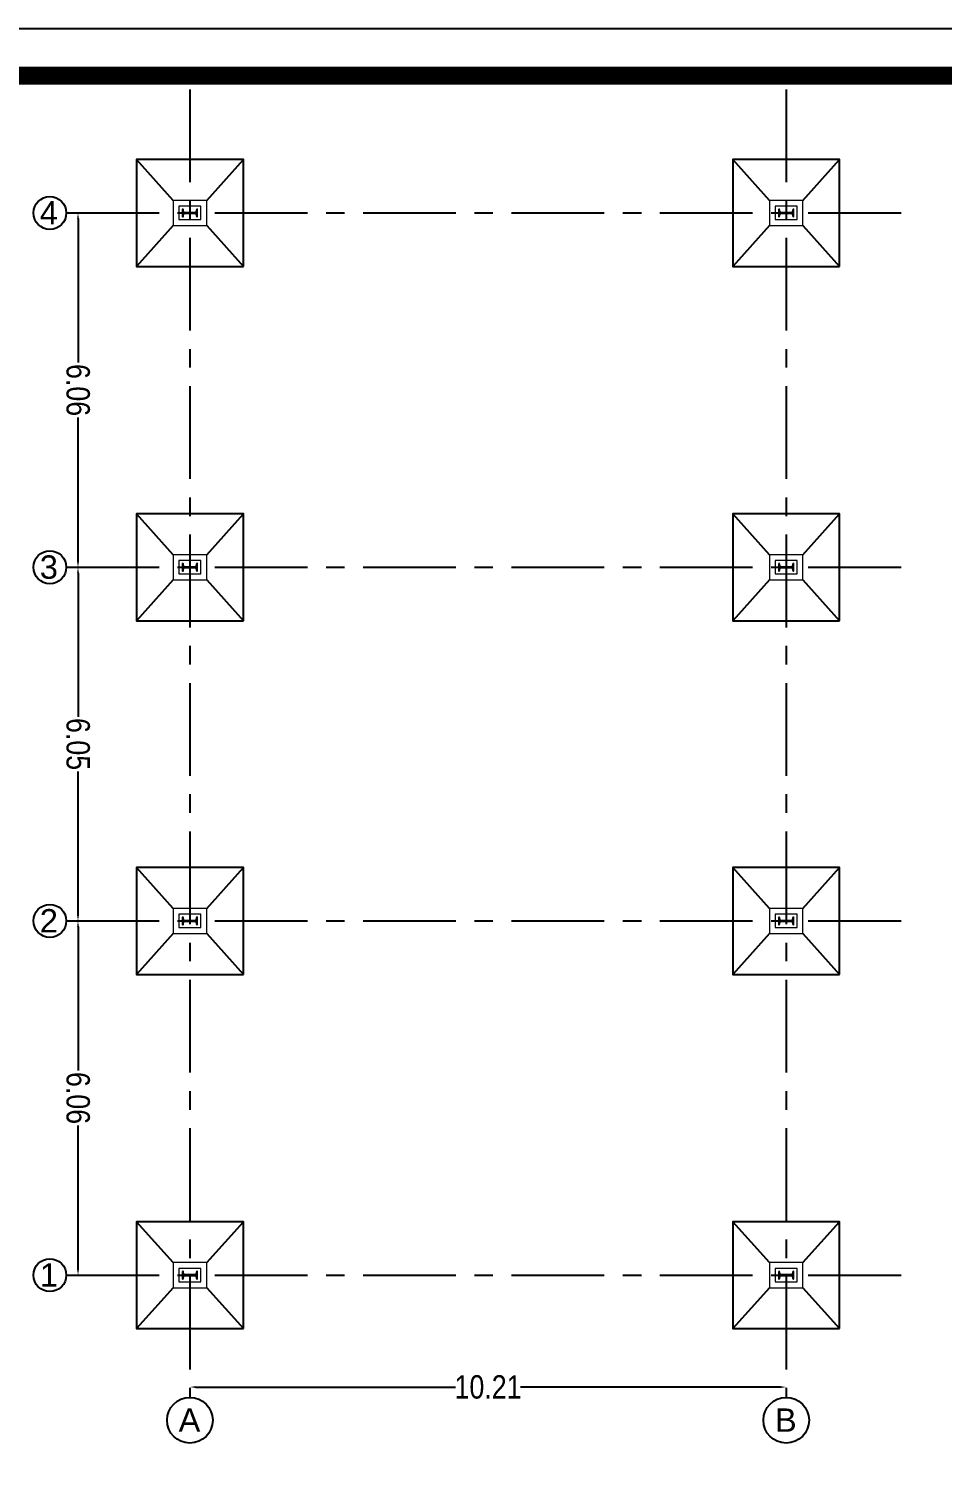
# Model space of a CAD drawing. Header units: metres. Extents: x -941 to 1333, y -28 to 1490.
# Drawn here: x 977.96 to 993.6, y 402.28 to 426.77 of the extents above; entities that cross this region are included whole.
import ezdxf

# ---------------------------------------------------------------- set-up
doc = ezdxf.new("R2010")
doc.units = ezdxf.units.M
doc.linetypes.add('CENTER', pattern=[50.79999999999998, 31.75, -6.349999999999998, 6.349999999999998, -6.349999999999998])
doc.layers.add('0 @ 1', color=7, linetype='Continuous')
doc.layers.add('window', color=3, linetype='Continuous')
doc.styles.add('Annotative', font='arial.ttf')
doc.styles.add('DIM', font='swissc.ttf')
doc.dimstyles.new('Din', dxfattribs={"dimscale": 0, "dimtxt": 0.9, "dimasz": 0.1, "dimexe": 0.15, "dimexo": 0.15, "dimgap": 0.03, "dimtad": 0, "dimzin": 0, "dimdsep": 46, "dimtxsty": 'DIM', "dimblk": 'ARCHTICK', "dimcen": 0.09, "dimdle": 0.15, "dimse1": 1, "dimse2": 1, "dimclrd": 256, "dimclre": 256, "dimclrt": 7, "dimadec": 0, "dimazin": 3, "dimtfac": 1, "dimtofl": 0, "dimtmove": 1, "dimatfit": 3, "dimfxl": 0, "dimtolj": 1, "dimtzin": 0, "dimarcsym": 0})

# ---------------------------------------------------------------- blocks, each defined once
blk = doc.blocks.new('*D753')
at = {"lineweight": -2, "ltscale": 0.05}
for p, q in [((978.8089421474074, 423.5131388389823), (978.8089421474074, 421.0524262000213)), ((978.8089421474074, 417.6496356389823), (978.8089421474074, 420.1103482779433))]:
    blk.add_line(p, q, dxfattribs=at)
at = {"ltscale": 0.05}
for points in [[(978.7922754807408, 423.5131388389823), (978.8256088140739, 423.5131388389823), (978.8089421474074, 423.6131388389821)], [(978.7922754807408, 417.6496356389823), (978.8256088140739, 417.6496356389823), (978.8089421474074, 417.5496356389823)]]:
    blk.add_solid(points, dxfattribs=at)
at = {"layer": 'Defpoints', "color": 0, "ltscale": 0.05}
for p in [(978.8089421474074, 423.6131388389821), (979.8089421474048, 423.6131388389821), (979.8089421474048, 417.5496356389823)]:
    blk.add_point(p, dxfattribs=at)
at = {"color": 7, "ltscale": 0.05, "insert": (978.8089421474073, 420.5813872389818), "char_height": 0.4, "attachment_point": 5, "rotation": 270, "style": 'DIM'}
blk.add_mtext('\\A1;6.06', dxfattribs=at)
blk = doc.blocks.new('*D754')
at = {"lineweight": -2, "ltscale": 0.05}
for p, q in [((980.8239421474043, 403.5187340389826), (985.2695852694827, 403.5187340389826)), ((990.8310725474057, 403.5187340389826), (986.385429425327, 403.5187340389826))]:
    blk.add_line(p, q, dxfattribs=at)
at = {"ltscale": 0.05}
for points in [[(980.8239421474043, 403.5354007056494), (980.8239421474043, 403.502067372316), (980.7239421474042, 403.5187340389826)], [(990.8310725474057, 403.5354007056494), (990.8310725474057, 403.502067372316), (990.9310725474057, 403.5187340389826)]]:
    blk.add_solid(points, dxfattribs=at)
at = {"layer": 'Defpoints', "color": 0, "ltscale": 0.05}
for p in [(980.7239421474042, 404.5187340389826), (990.9310725474057, 404.5187340389826), (990.9310725474057, 403.5187340389826)]:
    blk.add_point(p, dxfattribs=at)
at = {"color": 7, "ltscale": 0.05, "insert": (985.8275073474048, 403.5187340389826), "char_height": 0.4, "attachment_point": 5, "style": 'DIM'}
blk.add_mtext('\\A1;10.21', dxfattribs=at)
blk = doc.blocks.new('*D755')
at = {"lineweight": -2, "ltscale": 0.05}
for p, q in [((978.8089421474074, 417.4496356389822), (978.8089421474074, 414.9902715662551)), ((978.8089421474074, 411.5963620389821), (978.8089421474074, 414.0557261117096))]:
    blk.add_line(p, q, dxfattribs=at)
at = {"ltscale": 0.05}
for points in [[(978.7922754807408, 417.4496356389822), (978.8256088140739, 417.4496356389822), (978.8089421474074, 417.5496356389823)], [(978.7922754807408, 411.5963620389821), (978.8256088140739, 411.5963620389821), (978.8089421474074, 411.4963620389824)]]:
    blk.add_solid(points, dxfattribs=at)
at = {"layer": 'Defpoints', "color": 0, "ltscale": 0.05}
for p in [(979.8089421474048, 417.5496356389823), (978.8089421474074, 411.4963620389824), (979.8089421474048, 411.4963620389824)]:
    blk.add_point(p, dxfattribs=at)
at = {"color": 7, "ltscale": 0.05, "insert": (978.8089421474073, 414.522998838982), "char_height": 0.4, "attachment_point": 5, "rotation": 270, "style": 'DIM'}
blk.add_mtext('\\A1;6.05', dxfattribs=at)
blk = doc.blocks.new('*D756')
at = {"lineweight": -2, "ltscale": 0.05}
for p, q in [((978.8089421474068, 411.3963620389823), (978.8089421474068, 408.9360870000213)), ((978.8089421474068, 405.5337340389824), (978.8089421474068, 407.9940090779434))]:
    blk.add_line(p, q, dxfattribs=at)
at = {"ltscale": 0.05}
for points in [[(978.7922754807402, 411.3963620389823), (978.8256088140737, 411.3963620389823), (978.8089421474068, 411.4963620389824)], [(978.7922754807402, 405.5337340389824), (978.8256088140737, 405.5337340389824), (978.8089421474068, 405.4337340389824)]]:
    blk.add_solid(points, dxfattribs=at)
at = {"layer": 'Defpoints', "color": 0, "ltscale": 0.05}
for p in [(979.8089421474048, 411.4963620389824), (978.8089421474068, 405.4337340389824), (979.8089421474048, 405.4337340389824)]:
    blk.add_point(p, dxfattribs=at)
at = {"color": 7, "ltscale": 0.05, "insert": (978.8089421474068, 408.465048038982), "char_height": 0.4, "attachment_point": 5, "rotation": 270, "style": 'DIM'}
blk.add_mtext('\\A1;6.06', dxfattribs=at)

msp = doc.modelspace()

# ---------------------------------------------------------------- linework, layer by layer
at = {"linetype": 'Continuous', "ltscale": 0.01}
for p, q in [((980.4364865474043, 423.8276950389828), (979.8089421474043, 424.5281388389816)), ((981.0113977474043, 423.8276950389828), (981.6389421474044, 424.5281388389816)), ((990.6436169474057, 423.8276950389828), (990.0160725474057, 424.5281388389816)), ((991.2185281474057, 423.8276950389828), (991.8460725474057, 424.5281388389816)), ((980.4364865474043, 423.398582638983), (979.8089421474043, 422.6981388389826)), ((981.0113977474043, 423.398582638983), (981.6389421474044, 422.6981388389826)), ((990.6436169474057, 423.398582638983), (990.0160725474057, 422.6981388389826)), ((991.2185281474057, 423.398582638983), (991.8460725474057, 422.6981388389826)), ((980.4364865474043, 417.7641918389829), (979.8089421474043, 418.4646356389816)), ((981.0113977474043, 417.7641918389829), (981.6389421474044, 418.4646356389816)), ((990.6436169474057, 417.7641918389829), (990.0160725474057, 418.4646356389816)), ((991.2185281474057, 417.7641918389829), (991.8460725474057, 418.4646356389816)), ((980.4364865474043, 417.3350794389829), (979.8089421474043, 416.6346356389824)), ((981.0113977474043, 417.3350794389829), (981.6389421474044, 416.6346356389824)), ((990.6436169474057, 417.3350794389829), (990.0160725474057, 416.6346356389824)), ((991.2185281474057, 417.3350794389829), (991.8460725474057, 416.6346356389824)), ((980.4364865474043, 411.7109182389829), (979.8089421474043, 412.4113620389817)), ((981.0113977474043, 411.7109182389829), (981.6389421474044, 412.4113620389817)), ((990.6436169474057, 411.7109182389829), (990.0160725474057, 412.4113620389817)), ((991.2185281474057, 411.7109182389829), (991.8460725474057, 412.4113620389817)), ((980.4364865474043, 411.281805838983), (979.8089421474043, 410.5813620389827)), ((981.0113977474043, 411.281805838983), (981.6389421474044, 410.5813620389827)), ((990.6436169474057, 411.281805838983), (990.0160725474057, 410.5813620389827)), ((991.2185281474057, 411.281805838983), (991.8460725474057, 410.5813620389827)), ((980.4364865474043, 405.6482902389828), (979.8089421474043, 406.3487340389817)), ((981.0113977474043, 405.6482902389828), (981.6389421474044, 406.3487340389817)), ((990.6436169474057, 405.6482902389828), (990.0160725474057, 406.3487340389817)), ((991.2185281474057, 405.6482902389828), (991.8460725474057, 406.3487340389817)), ((980.4364865474043, 405.219177838983), (979.8089421474043, 404.5187340389826)), ((981.0113977474043, 405.219177838983), (981.6389421474044, 404.5187340389826)), ((990.6436169474057, 405.219177838983), (990.0160725474057, 404.5187340389826)), ((991.2185281474057, 405.219177838983), (991.8460725474057, 404.5187340389826))]:
    msp.add_line(p, q, dxfattribs=at)
msp.add_lwpolyline([(959.3792078749608, 426.7680154570533), (1077.981957874961, 426.7678908598171), (1077.981957874961, 342.8783900542891), (959.3792078749608, 342.8785146515249)], close=True)
at = {"const_width": 0.3035954407884729}
msp.add_lwpolyline([(960.1837894318204, 343.6830962083845), (1077.177376318098, 343.6829716111487), (1077.177376318098, 425.9633093029566), (960.1837894318204, 425.9634339001923)], close=True, dxfattribs=at)
at = {"linetype": 'CENTER', "ltscale": 0.05}
for points in [[(980.7239421474042, 425.7281388389816), (980.7239421474042, 403.3416334389829)], [(990.9310725474057, 425.7281388389816), (990.9310725474057, 403.3416334389829)], [(978.6089421474044, 423.6131388389829), (993.0460725474057, 423.6131388389829)], [(978.6089421474044, 417.5496356389826), (993.0460725474057, 417.5496356389826)], [(978.6089421474044, 411.4963620389829), (993.0460725474057, 411.4963620389829)], [(978.6089421474044, 405.4337340389828), (993.0460725474057, 405.4337340389828)]]:
    msp.add_lwpolyline(points, dxfattribs=at)
at = {"ltscale": 0.05}
for points in [[(981.6389421474044, 422.6981388389826), (981.6389421474044, 424.5281388389816), (979.8089421474043, 424.5281388389816), (979.8089421474043, 422.6981388389826)], [(991.8460725474057, 422.6981388389826), (991.8460725474057, 424.5281388389816), (990.0160725474057, 424.5281388389816), (990.0160725474057, 422.6981388389826)], [(981.6389421474044, 416.6346356389824), (981.6389421474044, 418.4646356389816), (979.8089421474043, 418.4646356389816), (979.8089421474043, 416.6346356389824)], [(991.8460725474057, 416.6346356389824), (991.8460725474057, 418.4646356389816), (990.0160725474057, 418.4646356389816), (990.0160725474057, 416.6346356389824)], [(981.6389421474044, 410.5813620389827), (981.6389421474044, 412.4113620389817), (979.8089421474043, 412.4113620389817), (979.8089421474043, 410.5813620389827)], [(991.8460725474057, 410.5813620389827), (991.8460725474057, 412.4113620389817), (990.0160725474057, 412.4113620389817), (990.0160725474057, 410.5813620389827)], [(981.6389421474044, 404.5187340389826), (981.6389421474044, 406.3487340389817), (979.8089421474043, 406.3487340389817), (979.8089421474043, 404.5187340389826)], [(991.8460725474057, 404.5187340389826), (991.8460725474057, 406.3487340389817), (990.0160725474057, 406.3487340389817), (990.0160725474057, 404.5187340389826)]]:
    msp.add_lwpolyline(points, close=True, dxfattribs=at)
at = {"lineweight": 18}
for points in [[(981.0113977474043, 423.8276950389828), (980.4364865474043, 423.8276950389828), (980.4364865474043, 423.398582638983), (981.0113977474043, 423.398582638983)], [(980.5364865474044, 423.4985826389828), (980.9113977474041, 423.4985826389828), (980.9113977474041, 423.7276950389825), (980.5364865474044, 423.7276950389825)], [(991.2185281474057, 423.8276950389828), (990.6436169474057, 423.8276950389828), (990.6436169474057, 423.398582638983), (991.2185281474057, 423.398582638983)], [(990.7436169474057, 423.4985826389828), (991.1185281474054, 423.4985826389828), (991.1185281474054, 423.7276950389825), (990.7436169474057, 423.7276950389825)], [(981.0113977474043, 417.7641918389829), (980.4364865474043, 417.7641918389829), (980.4364865474043, 417.3350794389829), (981.0113977474043, 417.3350794389829)], [(991.2185281474057, 417.7641918389829), (990.6436169474057, 417.7641918389829), (990.6436169474057, 417.3350794389829), (991.2185281474057, 417.3350794389829)], [(980.5364865474044, 417.4350794389828), (980.9113977474041, 417.4350794389828), (980.9113977474041, 417.6641918389826), (980.5364865474044, 417.6641918389826)], [(990.7436169474057, 417.4350794389828), (991.1185281474054, 417.4350794389828), (991.1185281474054, 417.6641918389826), (990.7436169474057, 417.6641918389826)], [(981.0113977474043, 411.7109182389829), (980.4364865474043, 411.7109182389829), (980.4364865474043, 411.281805838983), (981.0113977474043, 411.281805838983)], [(991.2185281474057, 411.7109182389829), (990.6436169474057, 411.7109182389829), (990.6436169474057, 411.281805838983), (991.2185281474057, 411.281805838983)], [(980.5364865474044, 411.3818058389829), (980.9113977474041, 411.3818058389829), (980.9113977474041, 411.6109182389827), (980.5364865474044, 411.6109182389827)], [(990.7436169474057, 411.3818058389829), (991.1185281474054, 411.3818058389829), (991.1185281474054, 411.6109182389827), (990.7436169474057, 411.6109182389827)], [(981.0113977474043, 405.6482902389828), (980.4364865474043, 405.6482902389828), (980.4364865474043, 405.219177838983), (981.0113977474043, 405.219177838983)], [(980.5364865474044, 405.3191778389829), (980.9113977474041, 405.3191778389829), (980.9113977474041, 405.5482902389827), (980.5364865474044, 405.5482902389827)], [(991.2185281474057, 405.6482902389828), (990.6436169474057, 405.6482902389828), (990.6436169474057, 405.219177838983), (991.2185281474057, 405.219177838983)], [(990.7436169474057, 405.3191778389829), (991.1185281474054, 405.3191778389829), (991.1185281474054, 405.5482902389827), (990.7436169474057, 405.5482902389827)]]:
    msp.add_lwpolyline(points, close=True, dxfattribs=at)
for points in [[(980.5989421474043, 423.6756388389829), (980.5989421474043, 423.5506388389826), (980.6017061946852, 423.5506388389826, 0.4142135623730951), (980.6082061946852, 423.5571388389828), (980.6137645846973, 423.5966888389826, -0.4142135623730951), (980.6267645846973, 423.6096888389826), (980.8211197101114, 423.6096888389826, -0.4142135623730951), (980.8341197101113, 423.5966888389826), (980.8396781001233, 423.5571388389828, 0.4142135623730951), (980.8461781001233, 423.5506388389826), (980.8489421474043, 423.5506388389826), (980.8489421474043, 423.6756388389829), (980.8461781001233, 423.6756388389829, 0.4142135623730951), (980.8396781001233, 423.6691388389829), (980.8341197101113, 423.6295888389828, -0.4142135623730951), (980.8211197101114, 423.6165888389829), (980.6267645846973, 423.6165888389829, -0.4142135623730951), (980.6137645846973, 423.6295888389828), (980.6082061946852, 423.6691388389829, 0.4142135623730951), (980.6017061946852, 423.6756388389829)], [(990.8060725474057, 423.6756388389829), (990.8060725474057, 423.5506388389826), (990.8088365946865, 423.5506388389826, 0.4142135623730951), (990.8153365946864, 423.5571388389828), (990.8208949846984, 423.5966888389826, -0.4142135623730951), (990.8338949846983, 423.6096888389826), (991.028250110112, 423.6096888389826, -0.4142135623730951), (991.0412501101123, 423.5966888389826), (991.0468085001247, 423.5571388389828, 0.4142135623730951), (991.0533085001247, 423.5506388389826), (991.0560725474057, 423.5506388389826), (991.0560725474057, 423.6756388389829), (991.0533085001247, 423.6756388389829, 0.4142135623730951), (991.0468085001247, 423.6691388389829), (991.0412501101123, 423.6295888389828, -0.4142135623730951), (991.028250110112, 423.6165888389829), (990.8338949846983, 423.6165888389829, -0.4142135623730951), (990.8208949846984, 423.6295888389828), (990.8153365946864, 423.6691388389829, 0.4142135623730951), (990.8088365946865, 423.6756388389829)], [(980.5989421474043, 417.6121356389829), (980.5989421474043, 417.4871356389829), (980.6017061946852, 417.4871356389829, 0.4142135623730951), (980.6082061946852, 417.4936356389824), (980.6137645846973, 417.5331856389826, -0.4142135623730951), (980.6267645846973, 417.5461856389826), (980.8211197101114, 417.5461856389826, -0.4142135623730951), (980.8341197101113, 417.5331856389826), (980.8396781001233, 417.4936356389824, 0.4142135623730951), (980.8461781001233, 417.4871356389829), (980.8489421474043, 417.4871356389829), (980.8489421474043, 417.6121356389829), (980.8461781001233, 417.6121356389829, 0.4142135623730951), (980.8396781001233, 417.6056356389828), (980.8341197101113, 417.5660856389828, -0.4142135623730951), (980.8211197101114, 417.5530856389829), (980.6267645846973, 417.5530856389829, -0.4142135623730951), (980.6137645846973, 417.5660856389828), (980.6082061946852, 417.6056356389828, 0.4142135623730951), (980.6017061946852, 417.6121356389829)], [(990.8060725474057, 417.6121356389829), (990.8060725474057, 417.4871356389829), (990.8088365946865, 417.4871356389829, 0.4142135623730951), (990.8153365946864, 417.4936356389824), (990.8208949846984, 417.5331856389826, -0.4142135623730951), (990.8338949846983, 417.5461856389826), (991.028250110112, 417.5461856389826, -0.4142135623730951), (991.0412501101123, 417.5331856389826), (991.0468085001247, 417.4936356389824, 0.4142135623730951), (991.0533085001247, 417.4871356389829), (991.0560725474057, 417.4871356389829), (991.0560725474057, 417.6121356389829), (991.0533085001247, 417.6121356389829, 0.4142135623730951), (991.0468085001247, 417.6056356389828), (991.0412501101123, 417.5660856389828, -0.4142135623730951), (991.028250110112, 417.5530856389829), (990.8338949846983, 417.5530856389829, -0.4142135623730951), (990.8208949846984, 417.5660856389828), (990.8153365946864, 417.6056356389828, 0.4142135623730951), (990.8088365946865, 417.6121356389829)], [(980.5989421474043, 411.5588620389829), (980.5989421474043, 411.4338620389829), (980.6017061946852, 411.4338620389829, 0.4142135623730951), (980.6082061946852, 411.4403620389826), (980.6137645846973, 411.4799120389827, -0.4142135623730951), (980.6267645846973, 411.4929120389827), (980.8211197101114, 411.4929120389827, -0.4142135623730951), (980.8341197101113, 411.4799120389827), (980.8396781001233, 411.4403620389826, 0.4142135623730951), (980.8461781001233, 411.4338620389829), (980.8489421474043, 411.4338620389829), (980.8489421474043, 411.5588620389829), (980.8461781001233, 411.5588620389829, 0.4142135623730951), (980.8396781001233, 411.5523620389827), (980.8341197101113, 411.5128120389829, -0.4142135623730951), (980.8211197101114, 411.499812038983), (980.6267645846973, 411.499812038983, -0.4142135623730951), (980.6137645846973, 411.5128120389829), (980.6082061946852, 411.5523620389827, 0.4142135623730951), (980.6017061946852, 411.5588620389829)], [(990.8060725474057, 411.5588620389829), (990.8060725474057, 411.4338620389829), (990.8088365946865, 411.4338620389829, 0.4142135623730951), (990.8153365946864, 411.4403620389826), (990.8208949846984, 411.4799120389827, -0.4142135623730951), (990.8338949846983, 411.4929120389827), (991.028250110112, 411.4929120389827, -0.4142135623730951), (991.0412501101123, 411.4799120389827), (991.0468085001247, 411.4403620389826, 0.4142135623730951), (991.0533085001247, 411.4338620389829), (991.0560725474057, 411.4338620389829), (991.0560725474057, 411.5588620389829), (991.0533085001247, 411.5588620389829, 0.4142135623730951), (991.0468085001247, 411.5523620389827), (991.0412501101123, 411.5128120389829, -0.4142135623730951), (991.028250110112, 411.499812038983), (990.8338949846983, 411.499812038983, -0.4142135623730951), (990.8208949846984, 411.5128120389829), (990.8153365946864, 411.5523620389827, 0.4142135623730951), (990.8088365946865, 411.5588620389829)], [(980.5989421474043, 405.4962340389828), (980.5989421474043, 405.3712340389828), (980.6017061946852, 405.3712340389828, 0.4142135623730951), (980.6082061946852, 405.3777340389826), (980.6137645846973, 405.4172840389827, -0.4142135623730951), (980.6267645846973, 405.4302840389826), (980.8211197101114, 405.4302840389826, -0.4142135623730951), (980.8341197101113, 405.4172840389827), (980.8396781001233, 405.3777340389826, 0.4142135623730951), (980.8461781001233, 405.3712340389828), (980.8489421474043, 405.3712340389828), (980.8489421474043, 405.4962340389828), (980.8461781001233, 405.4962340389828, 0.4142135623730951), (980.8396781001233, 405.4897340389829), (980.8341197101113, 405.4501840389829, -0.4142135623730951), (980.8211197101114, 405.437184038983), (980.6267645846973, 405.437184038983, -0.4142135623730951), (980.6137645846973, 405.4501840389829), (980.6082061946852, 405.4897340389829, 0.4142135623730951), (980.6017061946852, 405.4962340389828)], [(990.8060725474057, 405.4962340389828), (990.8060725474057, 405.3712340389828), (990.8088365946865, 405.3712340389828, 0.4142135623730951), (990.8153365946864, 405.3777340389826), (990.8208949846984, 405.4172840389827, -0.4142135623730951), (990.8338949846983, 405.4302840389826), (991.028250110112, 405.4302840389826, -0.4142135623730951), (991.0412501101123, 405.4172840389827), (991.0468085001247, 405.3777340389826, 0.4142135623730951), (991.0533085001247, 405.3712340389828), (991.0560725474057, 405.3712340389828), (991.0560725474057, 405.4962340389828), (991.0533085001247, 405.4962340389828, 0.4142135623730951), (991.0468085001247, 405.4897340389829), (991.0412501101123, 405.4501840389829, -0.4142135623730951), (991.028250110112, 405.437184038983), (990.8338949846983, 405.437184038983, -0.4142135623730951), (990.8208949846984, 405.4501840389829), (990.8153365946864, 405.4897340389829, 0.4142135623730951), (990.8088365946865, 405.4962340389828)]]:
    msp.add_lwpolyline(points, format="xyb", close=True)
at = {"ltscale": 0.05}
for centre, radius in [((978.3278313416272, 423.6131388389829), 0.2811108057771889), ((978.3278313416272, 417.5496356389826), 0.2811108057771889), ((978.3278313416272, 411.4963620389829), 0.2811108057771889), ((978.3278313416272, 405.4337340389828), 0.2811108057771889), ((980.7239421474042, 402.9505093577055), 0.3911240812772121), ((990.9310725474057, 402.9505093577055), 0.3911240812772121)]:
    msp.add_circle(centre, radius, dxfattribs=at)
at = {"layer": 'window'}
msp.add_lwpolyline([(959.3792078749608, 342.8783900542891), (959.3792078749608, 426.768140054289), (1077.981957874961, 426.768140054289), (1077.981957874961, 342.8783900542891)], close=True, dxfattribs=at)

# ---------------------------------------------------------------- texts
at = {"layer": '0 @ 1', "ltscale": 0.05, "style": 'Annotative'}
for s, p in [('4', (978.1546371126944, 423.4159299618887)), ('3', (978.1546371126944, 417.3524267618885)), ('2', (978.1546371126944, 411.2991531618887)), ('1', (978.1546371126944, 405.2365251618883)), ('A', (980.5308109319581, 402.7535513723242)), ('B', (990.7379413319591, 402.7535513723242))]:
    msp.add_text(s, height=0.4, dxfattribs=at).set_placement(p)

# ---------------------------------------------------------------- dimensions: what is measured, and where the dimension line sits
at = {"ltscale": 0.05}
for p1, p2, distance, picture, middle in [((979.8089421474043, 417.5496356389822), (979.8089421474043, 423.6131388389821), 0.9999999999969306, '*D753', (978.8089421474073, 420.5813872389818)), ((979.8089421474043, 417.5496356389822), (979.8089421474043, 411.4963620389822), -0.9999999999969305, '*D755', (978.8089421474073, 414.522998838982)), ((979.8089421474043, 411.4963620389822), (979.8089421474043, 405.4337340389822), -0.9999999999974989, '*D756', (978.8089421474068, 408.465048038982))]:
    dim = msp.add_aligned_dim(p1=p1, p2=p2, distance=distance, dimstyle='Din', override={"dimscale": 1, "dimtxt": 0.4, "dimpost": '\\X', "dimsah": 1}, dxfattribs=at)
    dim.commit()
    dim.dimension.update_dxf_attribs({"geometry": picture, "text_midpoint": middle, "text_rotation": 270})
dim = msp.add_aligned_dim(p1=(980.7239421474042, 404.5187340389826), p2=(990.9310725474057, 404.5187340389826), distance=-1, dimstyle='Din', override={"dimscale": 1, "dimtxt": 0.4, "dimpost": '\\X', "dimsah": 1}, dxfattribs=at)
dim.commit()
dim.dimension.update_dxf_attribs({"geometry": '*D754', "text_midpoint": (985.8275073474048, 403.5187340389826)})

doc.saveas('drawing.dxf')
